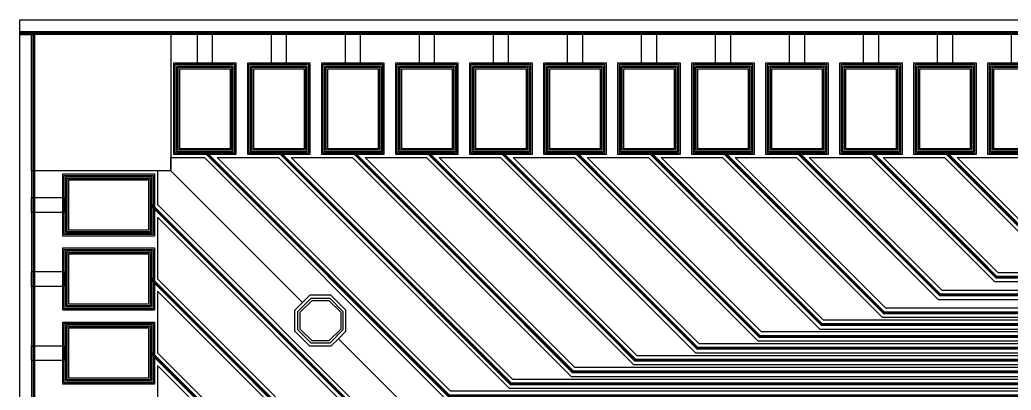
# Model space of a CAD drawing. Extents: x -87611 to 96139, y 77822 to 138139.
# Drawn here: x 58206 to 61555, y 101050 to 102300 of the extents above; entities that cross this region are included whole.
import ezdxf

# ---------------------------------------------------------------- set-up
doc = ezdxf.new("R2010")
doc.units = 0
doc.header["$MEASUREMENT"] = 0
doc.layers.get('0').update_dxf_attribs({"color": 6})
for name, color, linetype in [('L12D0 Etch', 190, 'Continuous'), ('L14D0 Au', 2, 'Continuous'), ('L15D0 PVIA', 7, 'Continuous'), ('L18D0 SU8', 7, 'Continuous'), ('L3D0 Base', 3, 'Continuous'), ('L4D0 Cntr', 1, 'Continuous'), ('L7D0 DE', 42, 'Continuous'), ('L8D0 Wire', 5, 'Continuous')]:
    doc.layers.add(name, color=color, linetype=linetype)

# ---------------------------------------------------------------- blocks, each defined once
blk = doc.blocks.new('_128TRCE70')
at = {"layer": 'L14D0 Au'}
blk.add_lwpolyline([(0, 0), (-1745.413, 1745.413), (-1447.5, 2043.326), (-1447.5, 2885.952), (-2043.326, 3481.778), (-2885.952, 3481.778), (-3183.865, 3183.865), (-3923.773, 3923.773), (-3898.57, 3948.975), (-3898.57, 4020.192), (-3948.975, 4070.598), (-4020.192, 4070.598), (-4045.395, 4045.395), (-4490, 4490), (-4490, 4535), (-4376.213, 4535), (-3557.601, 3716.388), (-785, 3716.388)], dxfattribs=at)
for points in [[(547.44, 2209.141), (-755, 3511.58), (-755, 3746.388), (-3545.175, 3746.388), (-4333.787, 4535), (-4126.213, 4535), (-3347.601, 3756.388), (-745, 3756.388), (-745, 3515.722), (551.226, 2219.496), (551.226, 2212.927)], [(581.226, 2200.501), (581.226, 2231.922), (-715, 3528.149), (-715, 3786.388), (-3335.175, 3786.388), (-4083.787, 4535), (-3876.213, 4535), (-3137.601, 3796.388), (-705, 3796.388), (-705, 3532.291), (591.226, 2236.064), (591.226, 2210.501)], [(621.226, 2198.075), (621.226, 2248.491), (-675, 3544.717), (-675, 3826.388), (-3125.175, 3826.388), (-3833.787, 4535), (-3626.213, 4535), (-2927.601, 3836.388), (-665, 3836.388), (-665, 3548.859), (631.226, 2252.633), (631.226, 2208.075)], [(661.226, 2195.648), (661.226, 2265.059), (-635, 3561.286), (-635, 3866.388), (-2915.175, 3866.388), (-3583.787, 4535), (-3376.213, 4535), (-2717.601, 3876.388), (-625, 3876.388), (-625, 3565.428), (671.226, 2269.202), (671.226, 2205.648)], [(701.226, 2193.222), (701.226, 2281.628), (-595, 3577.854), (-595, 3906.388), (-2705.175, 3906.388), (-3333.787, 4535), (-3126.213, 4535), (-2507.601, 3916.388), (-585, 3916.388), (-585, 3581.997), (711.226, 2285.77), (711.226, 2203.222)], [(741.226, 2190.795), (741.226, 2298.197), (-555, 3594.423), (-555, 3946.388), (-2495.175, 3946.388), (-3083.787, 4535), (-2876.213, 4535), (-2297.601, 3956.388), (-545, 3956.388), (-545, 3598.565), (751.226, 2302.339), (751.226, 2200.795)], [(781.226, 2188.369), (781.226, 2314.765), (-515, 3610.991), (-515, 3986.388), (-2285.175, 3986.388), (-2833.787, 4535), (-2626.213, 4535), (-2087.601, 3996.388), (-505, 3996.388), (-505, 3615.134), (791.226, 2318.907), (791.226, 2198.369)], [(121.976, 1458.408), (104.298, 1476.085), (141.421, 1513.209), (77.782, 1576.848), (77.779, 1576.846), (70.708, 1583.917), (97.954, 1611.163), (246.447, 1611.163), (821.226, 2185.943), (821.226, 2331.334), (-475, 3627.56), (-475, 4026.388), (-2075.175, 4026.388), (-2583.787, 4535), (-2376.213, 4535), (-1897.601, 4056.388), (-445, 4056.388), (-445, 3639.986), (851.226, 2343.76), (851.226, 2201.8), (169.706, 1520.28), (176.777, 1513.209)], [(219.203, 1513.209), (212.132, 1520.28), (881.226, 2189.374), (881.226, 2356.186), (-415, 3652.413), (-415, 4086.388), (-1885.175, 4086.388), (-2333.787, 4535), (-2126.213, 4535), (-1707.601, 4116.388), (-385, 4116.388), (-385, 3664.839), (911.226, 2368.613), (911.226, 2205.232)], [(941.226, 2192.805), (941.226, 2381.039), (-355, 3677.266), (-355, 4146.388), (-1695.175, 4146.388), (-2083.787, 4535), (-1876.213, 4535), (-1497.601, 4156.388), (-345, 4156.388), (-345, 3681.408), (951.226, 2385.181), (951.226, 2202.805)], [(981.226, 2190.379), (981.226, 2397.608), (-315, 3693.834), (-315, 4186.388), (-1485.175, 4186.388), (-1833.787, 4535), (-1626.213, 4535), (-1287.601, 4196.388), (-305, 4196.388), (-305, 3697.976), (991.226, 2401.75), (991.226, 2200.379)]]:
    blk.add_lwpolyline(points, close=True, dxfattribs=at)
at = {"layer": 'L3D0 Base', "const_width": 10}
blk.add_lwpolyline([(-2375, 4555), (-1891.388, 4071.388), (-430, 4071.388), (-430, 3646.2), (866.226, 2349.973), (866.226, 2195.587), (190.919, 1520.28), (197.99, 1513.209)], dxfattribs=at)
at = {"layer": 'L8D0 Wire', "const_width": 10}
for points in [[(-4375, 4555), (-3551.388, 3731.388), (-770, 3731.388), (-770, 3505.367), (526.226, 2209.141), (144.462, 1827.376)], [(-4125, 4555), (-3341.388, 3771.388), (-730, 3771.388), (-730, 3521.936), (566.226, 2225.709), (566.226, 2206.714), (165.675, 1806.163)], [(-3875, 4555), (-3131.388, 3811.388), (-690, 3811.388), (-690, 3538.504), (606.226, 2242.278), (606.226, 2204.288), (178.101, 1776.163)], [(-3625, 4555), (-2921.388, 3851.388), (-650, 3851.388), (-650, 3555.073), (646.226, 2258.846), (646.226, 2201.861), (190.528, 1746.163)], [(-3375, 4555), (-2711.388, 3891.388), (-610, 3891.388), (-610, 3571.641), (686.226, 2275.415), (686.226, 2199.435), (202.954, 1716.163)], [(-3125, 4555), (-2501.388, 3931.388), (-570, 3931.388), (-570, 3588.21), (726.226, 2291.983), (726.226, 2197.009), (215.381, 1686.163)], [(-2875, 4555), (-2291.388, 3971.388), (-530, 3971.388), (-530, 3604.778), (766.226, 2308.552), (766.226, 2194.582), (227.807, 1656.163)], [(-2625, 4555), (-2081.388, 4011.388), (-490, 4011.388), (-490, 3621.347), (806.226, 2325.12), (806.226, 2192.156), (240.233, 1626.163)], [(-2125, 4555), (-1701.388, 4131.388), (-370, 4131.388), (-370, 3671.052), (926.226, 2374.826), (926.226, 2199.019), (349.523, 1622.315)], [(-1875, 4555), (-1491.388, 4171.388), (-330, 4171.388), (-330, 3687.621), (966.226, 2391.395), (966.226, 2196.592), (370.736, 1601.102)]]:
    blk.add_lwpolyline(points, dxfattribs=at)
blk = doc.blocks.new('128PAD')
at = {"layer": 'L14D0 Au'}
blk.add_lwpolyline([(-90, 10), (-90, 290), (90, 290), (90, 10)], close=True, dxfattribs=at)
at = {"layer": 'L15D0 PVIA'}
blk.add_lwpolyline([(-85, 15), (-85, 285), (85, 285), (85, 15)], close=True, dxfattribs=at)
at = {"layer": 'L3D0 Base'}
for points in [[(-25, 300), (-25, 410), (25, 410), (25, 300)], [(-100, 0), (-100, 300), (100, 300), (100, 0)]]:
    blk.add_lwpolyline(points, close=True, dxfattribs=at)
at = {"layer": 'L4D0 Cntr'}
blk.add_lwpolyline([(-95, 5), (-95, 295), (95, 295), (95, 5)], close=True, dxfattribs=at)
at = {"layer": 'L8D0 Wire'}
blk.add_lwpolyline([(-105, -5), (-105, 305), (105, 305), (105, -5)], close=True, dxfattribs=at)
blk = doc.blocks.new('_128PADS')
for p, rotation in [((-4550, -1625), 90), ((-4550, -1875), 90), ((-4550, -2125), 90), ((-4550, -2375), 90), ((-4550, -2625), 90), ((-4550, -2875), 90), ((-4550, -3125), 90), ((-4550, -3375), 90), ((-4550, -3625), 90), ((-4550, -3875), 90), ((-4550, -4125), 90), ((-4550, -4375), 90), ((-4375, -4550), 180), ((-4125, -4550), 180), ((-3875, -4550), 180)]:
    blk.add_blockref('128PAD', p, dxfattribs=dict(rotation=rotation))
blk = doc.blocks.new('_SU8_POST')
at = {"layer": 'L18D0 SU8'}
blk.add_lwpolyline([(-28.5, -68.5), (-68.5, -28.5), (-68.5, 28.5), (-28.5, 68.5), (28.5, 68.5), (68.5, 28.5), (68.5, -28.5), (28.5, -68.5)], close=True, dxfattribs=at)
at = {"layer": 'L3D0 Base'}
blk.add_lwpolyline([(-31.5, -76), (-76, -31.5), (-76, 31.5), (-31.5, 76), (31.5, 76), (76, 31.5), (76, -31.5), (31.5, -76)], close=True, dxfattribs=at)
blk = doc.blocks.new('$128_70_B')
at = {"layer": 'L12D0 Etch'}
blk.add_lwpolyline([(0, 0), (0, 9950), (50, 9950), (50, 50), (9950, 50), (9950, 9950), (0, 9950), (0, 10000), (10000, 10000), (10000, 0)], close=True, dxfattribs=at)
at = {"layer": 'L14D0 Au'}
blk.add_lwpolyline([(40, 9490), (40, 9960), (510, 9960), (510, 9490)], close=True, dxfattribs=at)
at = {"layer": 'L3D0 Base'}
blk.add_lwpolyline([(0, 0), (0, 9960), (40, 9960), (40, 40), (9960, 40), (9960, 9960), (0, 9960), (0, 10000), (10000, 10000), (10000, 0)], close=True, dxfattribs=at)
at = {"layer": 'L4D0 Cntr'}
blk.add_lwpolyline([(0, 0), (0, 9955), (45, 9955), (45, 45), (9955, 45), (9955, 9955), (0, 9955), (0, 10000), (10000, 10000), (10000, 0)], close=True, dxfattribs=at)
at = {"layer": 'L7D0 DE'}
blk.add_lwpolyline([(0, 0), (0, 9960), (40, 9960), (40, 40), (9960, 40), (9960, 9960), (0, 9960), (0, 10000), (10000, 10000), (10000, 0)], close=True, dxfattribs=at)
for name, p, rotation in [('_128PADS', (5000, 5000), 270), ('_SU8_POST', (1015.416, 8984.584), 135)]:
    blk.add_blockref(name, p, dxfattribs=dict(rotation=rotation))
blk.add_blockref('_128TRCE70', (5000, 5000))
at = {"yscale": -1, "rotation": 270}
blk.add_blockref('_128TRCE70', (5000, 5000), dxfattribs=at)

msp = doc.modelspace()

# ---------------------------------------------------------------- block references
msp.add_blockref('$128_70_B', (58206.1, 92300.4))

doc.saveas('drawing.dxf')
